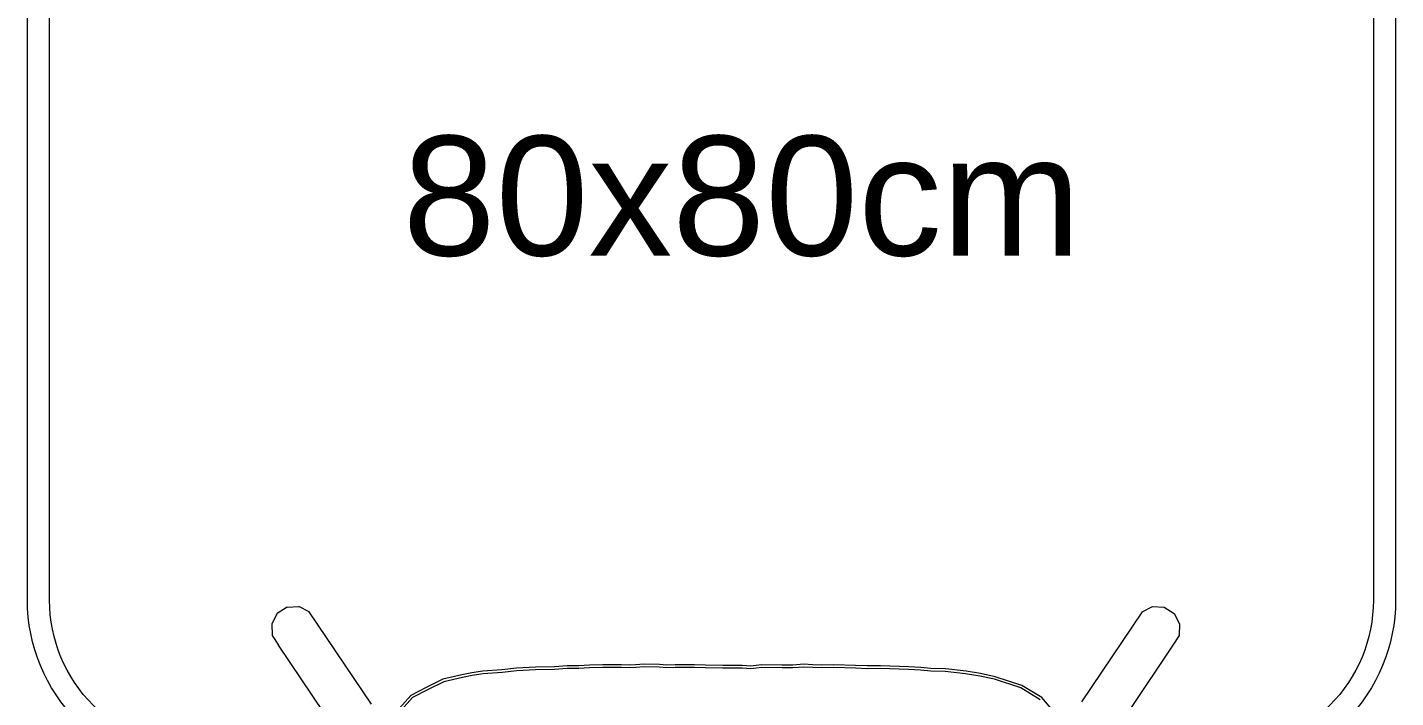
# Model space of a CAD drawing. Header units: centimetres. Extents: x 5488 to 20269, y -31398 to -19684.
# Drawn here: x 6690.3 to 6770.3, y -23132.6 to -23093.4 of the extents above; entities that cross this region are included whole.
import ezdxf

# ---------------------------------------------------------------- set-up
doc = ezdxf.new("R2010")
doc.units = ezdxf.units.CM
doc.set_wipeout_variables(frame=1)
doc.linetypes.add('( Hidden )', pattern=[0.375, 0.25, -0.125])
doc.linetypes.add('DOT', pattern=[0.25, 0, -0.25])
doc.layers.add('wipeout', color=7, linetype='Continuous', true_color=0xffffff)
doc.layers.add('xxx_Auto_Tefris_Tefris', color=32, linetype='Continuous', lineweight=15)
doc.layers.add('xxx_Auto_Yardimci_Yazi', color=7, linetype='Continuous', lineweight=9)
doc.styles.add('4N_100', font='arial.ttf', dxfattribs={"height": 16})

# ---------------------------------------------------------------- blocks, each defined once
blk = doc.blocks.new('uyt6ueueyu')
at = {"linetype": 'DOT'}
blk.add_wipeout([(-901.908, 523.87), (-841.908, 523.87), (-834.837, 520.941), (-831.908, 513.87), (-831.908, 451.684), (-834.837, 446.799), (-841.908, 443.87), (-901.908, 443.87), (-908.979, 446.799), (-911.908, 453.87), (-911.908, 513.87), (-908.979, 520.941)], dxfattribs=at).dxf.layer = 'wipeout'
at = {"color": 0}
for points in [[(-901.908, 523.87), (-841.908, 523.87, -0.414214), (-831.908, 513.87), (-831.908, 453.87, -0.414214), (-841.908, 443.87), (-901.908, 443.87, -0.414214), (-911.908, 453.87), (-911.908, 513.87, -0.414214)], [(-901.908, 522.57), (-841.908, 522.57, -0.414214), (-833.208, 513.87), (-833.208, 453.87, -0.414214), (-841.908, 445.17), (-901.908, 445.17, -0.414214), (-910.608, 453.87), (-910.608, 513.87, -0.414214)]]:
    blk.add_lwpolyline(points, format="xyb", close=True, dxfattribs=at)
at = {"layer": 'xxx_Auto_Yardimci_Yazi', "color": 0, "linetype": '( Hidden )', "ltscale": 50, "style": '4N_100'}
blk.add_text('80x80cm', height=7, rotation=90, dxfattribs=at).set_placement((-862.064, 465.807))
blk = doc.blocks.new('trtetre')
at = {"color": 0}
for points in [[(401.997, 16.447), (404.644, 20.376)], [(451.643, 20.38), (454.293, 16.447)], [(403.797, 14.49), (407.346, 19.758)], [(448.848, 19.9), (452.493, 14.49)], [(401.632, 15.876), (401.997, 16.447)], [(454.658, 15.876), (454.293, 16.447)], [(401.606, 15.195), (401.632, 15.876)], [(454.684, 15.195), (454.658, 15.876)], [(401.925, 14.588), (401.606, 15.195)], [(402.506, 14.217), (401.925, 14.588)], [(403.797, 14.49), (403.19, 14.181)], [(452.493, 14.49), (453.099, 14.181)], [(453.784, 14.217), (454.364, 14.588)], [(454.364, 14.588), (454.684, 15.195)], [(403.19, 14.181), (402.506, 14.217)], [(453.784, 14.217), (453.099, 14.181)]]:
    blk.add_lwpolyline(points, dxfattribs=at)
at = {"color": 0, "linetype": 'ByBlock'}
for points in [[(408.801, 20.526), (409.658, 19.512)], [(446.463, 19.508), (447.097, 20.219)], [(446.562, 19.38), (447.224, 20.122)], [(409.658, 19.512), (410.831, 18.8)], [(409.763, 19.635), (410.901, 18.944)], [(445.587, 19.054), (446.463, 19.508)], [(445.662, 18.912), (446.562, 19.38)], [(410.831, 18.8), (412.389, 18.288)], [(410.901, 18.944), (412.434, 18.441)], [(412.434, 18.441), (413.289, 18.265)], [(443.531, 18.336), (444.634, 18.586)], [(443.568, 18.182), (444.691, 18.436)], [(444.634, 18.586), (445.587, 19.054)], [(444.691, 18.436), (445.662, 18.912)], [(412.389, 18.288), (413.255, 18.11)], [(413.255, 18.11), (414.091, 17.962)], [(413.289, 18.265), (414.118, 18.118)], [(414.091, 17.962), (415.293, 17.838)], [(414.118, 18.118), (415.308, 17.995)], [(415.293, 17.838), (416.148, 17.813)], [(415.308, 17.995), (416.162, 17.97)], [(416.148, 17.813), (416.741, 17.753)], [(416.162, 17.97), (416.757, 17.91)], [(416.741, 17.753), (417.444, 17.716)], [(416.757, 17.91), (417.455, 17.873)], [(417.444, 17.716), (419.09, 17.661)], [(417.455, 17.873), (419.096, 17.818)], [(419.09, 17.661), (419.873, 17.663)], [(419.096, 17.818), (419.88, 17.821)], [(419.873, 17.663), (420.557, 17.626)], [(419.88, 17.821), (420.565, 17.783)], [(420.557, 17.626), (421.826, 17.604)], [(420.565, 17.783), (421.827, 17.761)], [(421.826, 17.604), (422.547, 17.621)], [(421.827, 17.761), (422.551, 17.778)], [(422.547, 17.621), (423.052, 17.593)], [(422.551, 17.778), (423.062, 17.75)], [(423.062, 17.75), (423.58, 17.724)], [(423.58, 17.724), (424.217, 17.771)], [(423.58, 17.566), (424.221, 17.613)], [(424.217, 17.771), (424.848, 17.767)], [(424.221, 17.613), (424.846, 17.61)], [(424.846, 17.61), (426.051, 17.599)], [(424.848, 17.767), (426.044, 17.756)], [(426.044, 17.756), (426.686, 17.824)], [(426.051, 17.599), (426.688, 17.666)], [(426.686, 17.824), (427.181, 17.791)], [(426.688, 17.666), (427.176, 17.633)], [(427.176, 17.633), (428.322, 17.64)], [(427.181, 17.791), (428.324, 17.797)], [(428.322, 17.64), (429.339, 17.606)], [(428.324, 17.797), (429.342, 17.764)], [(429.339, 17.606), (429.965, 17.604)], [(429.342, 17.764), (429.965, 17.761)], [(429.965, 17.761), (431.101, 17.743)], [(429.965, 17.604), (431.105, 17.586)], [(431.101, 17.743), (431.586, 17.769)], [(431.105, 17.586), (431.585, 17.611)], [(431.585, 17.611), (432.025, 17.572)], [(431.586, 17.769), (432.032, 17.729)], [(432.032, 17.729), (432.914, 17.713)], [(432.914, 17.713), (433.405, 17.75)], [(433.405, 17.75), (433.798, 17.769)], [(433.417, 17.593), (433.802, 17.612)], [(433.798, 17.769), (434.244, 17.76)], [(433.802, 17.612), (434.245, 17.602)], [(434.244, 17.76), (435.324, 17.761)], [(434.245, 17.602), (435.329, 17.604)], [(435.324, 17.761), (436.109, 17.78)], [(435.329, 17.604), (436.117, 17.623)], [(436.109, 17.78), (436.739, 17.81)], [(436.117, 17.623), (436.745, 17.652)], [(436.739, 17.81), (437.411, 17.803)], [(436.745, 17.652), (437.42, 17.645)], [(437.411, 17.803), (438.156, 17.864)], [(437.42, 17.645), (438.167, 17.706)], [(438.156, 17.864), (439.265, 17.882)], [(438.167, 17.706), (439.275, 17.725)], [(439.265, 17.882), (440.359, 17.954)], [(439.275, 17.725), (440.376, 17.797)], [(440.359, 17.954), (441.214, 18.038)], [(440.376, 17.797), (441.233, 17.881)], [(441.214, 18.038), (442.321, 18.13)], [(441.233, 17.881), (442.344, 17.974)], [(442.321, 18.13), (442.966, 18.227)], [(442.344, 17.974), (442.997, 18.072)], [(442.966, 18.227), (443.531, 18.336)], [(442.997, 18.072), (443.568, 18.182)], [(423.052, 17.593), (423.58, 17.566)], [(432.025, 17.572), (432.921, 17.555)], [(432.921, 17.555), (433.417, 17.593)]]:
    blk.add_lwpolyline(points, dxfattribs=at)

msp = doc.modelspace()

# ---------------------------------------------------------------- block references
at = {"layer": 'xxx_Auto_Tefris_Tefris', "rotation": 270}
msp.add_blockref('uyt6ueueyu', (6246.462, -23968.768), dxfattribs=at)

# ---------------------------------------------------------------- next in the draw order: block references
at = {"layer": 'xxx_Auto_Tefris_Tefris', "rotation": 180}
msp.add_blockref('trtetre', (7159.311, -23113.049), dxfattribs=at)

doc.saveas('drawing.dxf')
